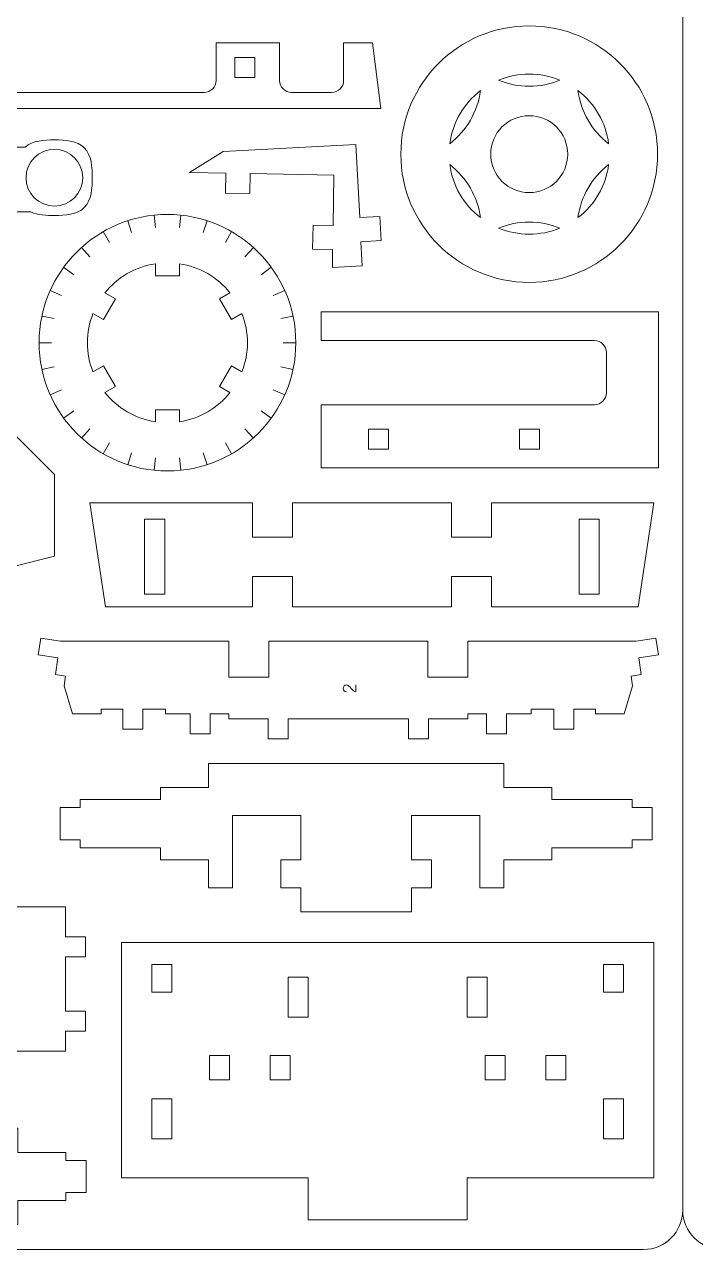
# Model space of a CAD drawing. Header units: centimetres. Extents: x -27.7 to 62.5, y 17.3 to 46.3.
# Drawn here: x 1.93 to 10.46, y 17.3 to 32.9 of the extents above; entities that cross this region are included whole.
import ezdxf

# ---------------------------------------------------------------- set-up
doc = ezdxf.new("R2010")
doc.units = ezdxf.units.CM
doc.header["$MEASUREMENT"] = 0
doc.layers.add('Camada 1', color=7, linetype='Continuous')

msp = doc.modelspace()

# ---------------------------------------------------------------- linework, layer by layer
at = {"layer": 'Camada 1', "color": 6, "lineweight": 20}
for points in [[(-8.20292, 46.30494), (-8.20292, 46.30494), (9.79708, 46.30494), (9.79708, 46.30494), (9.79708, 46.30494), (10.07208, 46.30494), (10.29708, 46.07994), (10.29708, 45.80494), (10.29708, 45.80494), (10.29708, 45.80494), (10.29708, 17.80494), (10.29708, 17.80494), (10.29708, 17.80494), (10.29708, 17.52994), (10.07208, 17.30494), (9.79708, 17.30494), (9.79708, 17.30494), (9.79708, 17.30494), (-8.20292, 17.30494), (-8.20292, 17.30494), (-8.20292, 17.30494), (-8.47792, 17.30494), (-8.70292, 17.52994), (-8.70292, 17.80494), (-8.70292, 17.80494), (-8.70292, 17.80494), (-8.70292, 45.80494), (-8.70292, 45.80494), (-8.70292, 45.80494), (-8.70292, 46.07994), (-8.47792, 46.30494), (-8.20292, 46.30494)], [(10.79708, 46.30494), (10.79708, 46.30494), (28.79708, 46.30494), (28.79708, 46.30494), (28.79708, 46.30494), (29.07208, 46.30494), (29.29708, 46.07994), (29.29708, 45.80494), (29.29708, 45.80494), (29.29708, 45.80494), (29.29708, 17.80494), (29.29708, 17.80494), (29.29708, 17.80494), (29.29708, 17.52994), (29.07208, 17.30494), (28.79708, 17.30494), (28.79708, 17.30494), (28.79708, 17.30494), (10.79708, 17.30494), (10.79708, 17.30494), (10.79708, 17.30494), (10.52208, 17.30494), (10.29708, 17.52994), (10.29708, 17.80494), (10.29708, 17.80494), (10.29708, 17.80494), (10.29708, 45.80494), (10.29708, 45.80494), (10.29708, 45.80494), (10.29708, 46.07994), (10.52208, 46.30494), (10.79708, 46.30494)]]:
    msp.add_open_spline(points, degree=3, knots=[0, 0, 0, 0, 0.11111111, 0.11111111, 0.11111111, 0.11111111, 0.22222222, 0.22222222, 0.22222222, 0.22222222, 0.33333333, 0.33333333, 0.33333333, 0.33333333, 0.44444444, 0.44444444, 0.44444444, 0.44444444, 0.55555556, 0.55555556, 0.55555556, 0.55555556, 0.66666667, 0.66666667, 0.66666667, 0.66666667, 0.77777778, 0.77777778, 0.77777778, 0.77777778, 1, 1, 1, 1], dxfattribs=at)
at = {"layer": 'Camada 1', "lineweight": 9}
for points, knots in [([(8.34476, 32.87844), (9.24623, 32.87844), (9.97699, 32.14766), (9.97699, 31.24619), (9.97699, 31.24619), (9.97699, 30.34474), (9.24623, 29.61397), (8.34476, 29.61397), (8.34476, 29.61397), (7.4433, 29.61397), (6.71254, 30.34474), (6.71254, 31.24619), (6.71254, 31.24619), (6.71254, 32.14766), (7.4433, 32.87844), (8.34476, 32.87844)], [0, 0, 0, 0, 0.2, 0.2, 0.2, 0.2, 0.4, 0.4, 0.4, 0.4, 0.6, 0.6, 0.6, 0.6, 1, 1, 1, 1]), ([(-0.66299, 32.66408), (-0.66299, 32.66408), (-0.76922, 31.82833), (-0.76922, 31.82833), (-0.76922, 31.82833), (-0.76922, 31.82833), (6.45874, 31.82833), (6.45874, 31.82833), (6.45874, 31.82833), (6.45874, 31.82833), (6.35251, 32.66408), (6.35251, 32.66408), (6.35251, 32.66408), (6.35251, 32.66408), (5.98523, 32.66408), (5.98523, 32.66408), (5.98523, 32.66408), (5.98523, 32.66408), (5.98523, 32.18535), (5.98523, 32.18535), (5.98523, 32.18535), (5.98523, 32.10119), (5.91638, 32.03234), (5.83223, 32.03234), (5.83223, 32.03234), (5.83223, 32.03234), (5.32256, 32.03234), (5.32256, 32.03234), (5.32256, 32.03234), (5.23841, 32.03234), (5.16956, 32.10119), (5.16956, 32.18535), (5.16956, 32.18535), (5.16956, 32.18535), (5.16956, 32.66408), (5.16956, 32.66408), (5.16956, 32.66408), (5.16956, 32.66408), (4.3652, 32.66408), (4.3652, 32.66408), (4.3652, 32.66408), (4.3652, 32.66408), (4.3652, 32.18534), (4.3652, 32.18534), (4.3652, 32.18534), (4.3652, 32.1012), (4.29634, 32.03234), (4.21219, 32.03234), (4.21219, 32.03234), (4.21219, 32.03234), (1.47735, 32.03234), (1.47735, 32.03234), (1.47735, 32.03234), (1.3932, 32.03234), (1.32434, 32.10121), (1.32434, 32.18534), (1.32434, 32.18534), (1.32434, 32.18534), (1.32434, 32.66408), (1.32434, 32.66408), (1.32434, 32.66408), (1.32434, 32.66408), (0.51959, 32.66408), (0.51959, 32.66408), (0.51959, 32.66408), (0.51959, 32.66408), (0.51959, 32.18535), (0.51959, 32.18535), (0.51959, 32.18535), (0.51959, 32.10119), (0.45074, 32.03234), (0.36659, 32.03234), (0.36659, 32.03234), (0.36659, 32.03234), (-0.14308, 32.03234), (-0.14308, 32.03234), (-0.14308, 32.03234), (-0.22723, 32.03234), (-0.29608, 32.10119), (-0.29608, 32.18535), (-0.29608, 32.18535), (-0.29608, 32.18535), (-0.29608, 32.66408), (-0.29608, 32.66408), (-0.29608, 32.66408), (-0.29608, 32.66408), (-0.66299, 32.66408), (-0.66299, 32.66408)], [0, 0, 0, 0, 0.04347826, 0.04347826, 0.04347826, 0.04347826, 0.08695652, 0.08695652, 0.08695652, 0.08695652, 0.13043478, 0.13043478, 0.13043478, 0.13043478, 0.17391304, 0.17391304, 0.17391304, 0.17391304, 0.2173913, 0.2173913, 0.2173913, 0.2173913, 0.26086957, 0.26086957, 0.26086957, 0.26086957, 0.30434783, 0.30434783, 0.30434783, 0.30434783, 0.34782609, 0.34782609, 0.34782609, 0.34782609, 0.39130435, 0.39130435, 0.39130435, 0.39130435, 0.43478261, 0.43478261, 0.43478261, 0.43478261, 0.47826087, 0.47826087, 0.47826087, 0.47826087, 0.52173913, 0.52173913, 0.52173913, 0.52173913, 0.56521739, 0.56521739, 0.56521739, 0.56521739, 0.60869565, 0.60869565, 0.60869565, 0.60869565, 0.65217391, 0.65217391, 0.65217391, 0.65217391, 0.69565217, 0.69565217, 0.69565217, 0.69565217, 0.73913043, 0.73913043, 0.73913043, 0.73913043, 0.7826087, 0.7826087, 0.7826087, 0.7826087, 0.82608696, 0.82608696, 0.82608696, 0.82608696, 0.86956522, 0.86956522, 0.86956522, 0.86956522, 0.91304348, 0.91304348, 0.91304348, 0.91304348, 1, 1, 1, 1]), ([(6.46037, 30.14524), (6.46037, 30.14524), (6.44418, 30.45417), (6.44418, 30.45417), (6.44418, 30.45417), (6.44418, 30.45417), (6.18951, 30.44082), (6.18951, 30.44082), (6.18951, 30.44082), (6.18951, 30.44082), (6.14094, 31.36762), (6.14094, 31.36762), (6.14094, 31.36762), (6.14094, 31.36762), (4.45124, 31.27906), (4.45124, 31.27906), (4.45124, 31.27906), (4.45124, 31.27906), (4.02576, 31.01171), (4.02576, 31.01171), (4.02576, 31.01171), (4.02576, 31.01171), (4.48866, 31.00363), (4.48866, 31.00363), (4.48866, 31.00363), (4.48866, 31.00363), (4.48421, 30.74865), (4.48421, 30.74865), (4.48421, 30.74865), (4.48421, 30.74865), (4.79019, 30.74331), (4.79019, 30.74331), (4.79019, 30.74331), (4.79019, 30.74331), (4.79464, 30.99829), (4.79464, 30.99829), (4.79464, 30.99829), (4.79464, 30.99829), (5.86196, 30.97965), (5.86196, 30.97965), (5.86196, 30.97965), (5.86196, 30.97965), (5.85077, 30.33836), (5.85077, 30.33836), (5.85077, 30.33836), (5.85077, 30.33836), (5.59579, 30.34281), (5.59579, 30.34281), (5.59579, 30.34281), (5.59579, 30.34281), (5.59044, 30.03684), (5.59044, 30.03684), (5.59044, 30.03684), (5.59044, 30.03684), (5.84542, 30.03239), (5.84542, 30.03239), (5.84542, 30.03239), (5.84542, 30.03239), (5.84142, 29.80302), (5.84142, 29.80302), (5.84142, 29.80302), (5.84142, 29.80302), (6.22189, 29.82296), (6.22189, 29.82296), (6.22189, 29.82296), (6.22189, 29.82296), (6.2057, 30.1319), (6.2057, 30.1319), (6.2057, 30.1319), (6.2057, 30.1319), (6.46037, 30.14524), (6.46037, 30.14524)], [0, 0, 0, 0, 0.05263158, 0.05263158, 0.05263158, 0.05263158, 0.10526316, 0.10526316, 0.10526316, 0.10526316, 0.15789474, 0.15789474, 0.15789474, 0.15789474, 0.21052632, 0.21052632, 0.21052632, 0.21052632, 0.26315789, 0.26315789, 0.26315789, 0.26315789, 0.31578947, 0.31578947, 0.31578947, 0.31578947, 0.36842105, 0.36842105, 0.36842105, 0.36842105, 0.42105263, 0.42105263, 0.42105263, 0.42105263, 0.47368421, 0.47368421, 0.47368421, 0.47368421, 0.52631579, 0.52631579, 0.52631579, 0.52631579, 0.57894737, 0.57894737, 0.57894737, 0.57894737, 0.63157895, 0.63157895, 0.63157895, 0.63157895, 0.68421053, 0.68421053, 0.68421053, 0.68421053, 0.73684211, 0.73684211, 0.73684211, 0.73684211, 0.78947368, 0.78947368, 0.78947368, 0.78947368, 0.84210526, 0.84210526, 0.84210526, 0.84210526, 0.89473684, 0.89473684, 0.89473684, 0.89473684, 1, 1, 1, 1]), ([(2.11253, 28.8462), (2.11253, 29.74766), (2.84331, 30.47844), (3.74477, 30.47844), (3.74477, 30.47844), (4.64623, 30.47844), (5.377, 29.74766), (5.377, 28.8462), (5.377, 28.8462), (5.377, 27.94474), (4.64623, 27.21397), (3.74477, 27.21397), (3.74477, 27.21397), (2.84331, 27.21397), (2.11253, 27.94474), (2.11253, 28.8462)], [0, 0, 0, 0, 0.2, 0.2, 0.2, 0.2, 0.4, 0.4, 0.4, 0.4, 0.6, 0.6, 0.6, 0.6, 1, 1, 1, 1]), ([(5.70068, 27.25254), (5.70068, 27.25254), (9.98885, 27.25254), (9.98885, 27.25254), (9.98885, 27.25254), (9.98885, 27.25254), (9.98885, 29.23986), (9.98885, 29.23986), (9.98885, 29.23986), (9.98885, 29.23986), (5.70068, 29.23986), (5.70068, 29.23986), (5.70068, 29.23986), (5.70068, 29.23986), (5.70068, 28.87295), (5.70068, 28.87295), (5.70068, 28.87295), (5.70068, 28.87295), (9.17278, 28.87295), (9.17278, 28.87295), (9.17278, 28.87295), (9.25695, 28.87295), (9.3258, 28.80409), (9.3258, 28.71994), (9.3258, 28.71994), (9.3258, 28.71994), (9.3258, 28.2099), (9.3258, 28.2099), (9.3258, 28.2099), (9.3258, 28.12575), (9.25694, 28.05689), (9.17278, 28.05689), (9.17278, 28.05689), (9.17278, 28.05689), (5.70068, 28.05689), (5.70068, 28.05689), (5.70068, 28.05689), (5.70068, 28.05689), (5.70068, 27.25254), (5.70068, 27.25254)], [0, 0, 0, 0, 0.09090909, 0.09090909, 0.09090909, 0.09090909, 0.18181818, 0.18181818, 0.18181818, 0.18181818, 0.27272727, 0.27272727, 0.27272727, 0.27272727, 0.36363636, 0.36363636, 0.36363636, 0.36363636, 0.45454545, 0.45454545, 0.45454545, 0.45454545, 0.54545455, 0.54545455, 0.54545455, 0.54545455, 0.63636364, 0.63636364, 0.63636364, 0.63636364, 0.72727273, 0.72727273, 0.72727273, 0.72727273, 0.81818182, 0.81818182, 0.81818182, 0.81818182, 1, 1, 1, 1]), ([(-4.22063, 26.13037), (-4.22063, 26.13037), (-2.18096, 25.61454), (-2.18096, 25.61454), (-2.18096, 25.61454), (-2.18096, 25.61454), (0.27049, 25.61455), (0.27049, 25.61455), (0.27049, 25.61455), (0.27049, 25.61455), (2.31017, 26.13037), (2.31017, 26.13037), (2.31017, 26.13037), (2.31017, 26.13037), (2.31017, 27.16795), (2.31017, 27.16795), (2.31017, 27.16795), (2.31017, 27.16795), (1.80025, 27.67787), (1.80025, 27.67787), (1.80025, 27.67787), (1.80025, 27.67787), (1.29033, 27.67787), (1.29033, 27.67787), (1.29033, 27.67787), (1.29033, 27.67787), (1.29033, 27.16795), (1.29033, 27.16795), (1.29033, 27.16795), (1.29033, 27.16795), (1.03536, 27.16795), (1.03536, 27.16795), (1.03536, 27.16795), (1.03536, 27.16795), (1.03536, 27.67787), (1.03536, 27.67787), (1.03536, 27.67787), (1.03536, 27.67787), (-2.94585, 27.67787), (-2.94585, 27.67787), (-2.94585, 27.67787), (-2.94585, 27.67787), (-2.94585, 27.16795), (-2.94585, 27.16795), (-2.94585, 27.16795), (-2.94585, 27.16795), (-3.20082, 27.16795), (-3.20082, 27.16795), (-3.20082, 27.16795), (-3.20082, 27.16795), (-3.2008, 27.67787), (-3.2008, 27.67787), (-3.2008, 27.67787), (-3.2008, 27.67787), (-3.71072, 27.67787), (-3.71072, 27.67787), (-3.71072, 27.67787), (-3.71072, 27.67787), (-4.22065, 27.16795), (-4.22065, 27.16795), (-4.22065, 27.16795), (-4.22065, 27.16795), (-4.22063, 26.13037), (-4.22063, 26.13037)], [0, 0, 0, 0, 0.05882353, 0.05882353, 0.05882353, 0.05882353, 0.11764706, 0.11764706, 0.11764706, 0.11764706, 0.17647059, 0.17647059, 0.17647059, 0.17647059, 0.23529412, 0.23529412, 0.23529412, 0.23529412, 0.29411765, 0.29411765, 0.29411765, 0.29411765, 0.35294118, 0.35294118, 0.35294118, 0.35294118, 0.41176471, 0.41176471, 0.41176471, 0.41176471, 0.47058824, 0.47058824, 0.47058824, 0.47058824, 0.52941176, 0.52941176, 0.52941176, 0.52941176, 0.58823529, 0.58823529, 0.58823529, 0.58823529, 0.64705882, 0.64705882, 0.64705882, 0.64705882, 0.70588235, 0.70588235, 0.70588235, 0.70588235, 0.76470588, 0.76470588, 0.76470588, 0.76470588, 0.82352941, 0.82352941, 0.82352941, 0.82352941, 0.88235294, 0.88235294, 0.88235294, 0.88235294, 1, 1, 1, 1]), ([(7.8652, 26.37259), (7.8652, 26.37259), (7.35516, 26.37259), (7.35516, 26.37259), (7.35516, 26.37259), (7.35516, 26.37259), (7.35516, 26.80671), (7.35516, 26.80671), (7.35516, 26.80671), (7.35516, 26.80671), (5.33437, 26.80671), (5.33437, 26.80671), (5.33437, 26.80671), (5.33437, 26.80671), (5.33437, 26.37259), (5.33437, 26.37259), (5.33437, 26.37259), (5.33437, 26.37259), (4.82433, 26.37259), (4.82433, 26.37259), (4.82433, 26.37259), (4.82433, 26.37259), (4.82433, 26.80671), (4.82433, 26.80671), (4.82433, 26.80671), (4.82433, 26.80671), (2.75911, 26.80671), (2.75911, 26.80671), (2.75911, 26.80671), (2.75911, 26.80671), (2.95818, 25.4857), (2.95818, 25.4857), (2.95818, 25.4857), (2.95818, 25.4857), (4.82433, 25.4857), (4.82433, 25.4857), (4.82433, 25.4857), (4.82433, 25.4857), (4.82433, 25.86891), (4.82433, 25.86891), (4.82433, 25.86891), (4.82433, 25.86891), (5.33437, 25.86891), (5.33437, 25.86891), (5.33437, 25.86891), (5.33437, 25.86891), (5.33437, 25.4857), (5.33437, 25.4857), (5.33437, 25.4857), (5.33437, 25.4857), (7.35516, 25.4857), (7.35516, 25.4857), (7.35516, 25.4857), (7.35516, 25.4857), (7.35516, 25.86891), (7.35516, 25.86891), (7.35516, 25.86891), (7.35516, 25.86891), (7.8652, 25.86891), (7.8652, 25.86891), (7.8652, 25.86891), (7.8652, 25.86891), (7.8652, 25.4857), (7.8652, 25.4857), (7.8652, 25.4857), (7.8652, 25.4857), (9.73134, 25.4857), (9.73134, 25.4857), (9.73134, 25.4857), (9.73134, 25.4857), (9.93041, 26.80671), (9.93041, 26.80671), (9.93041, 26.80671), (9.93041, 26.80671), (7.8652, 26.80671), (7.8652, 26.80671), (7.8652, 26.80671), (7.8652, 26.80671), (7.8652, 26.37259), (7.8652, 26.37259)], [0, 0, 0, 0, 0.04761905, 0.04761905, 0.04761905, 0.04761905, 0.0952381, 0.0952381, 0.0952381, 0.0952381, 0.14285714, 0.14285714, 0.14285714, 0.14285714, 0.19047619, 0.19047619, 0.19047619, 0.19047619, 0.23809524, 0.23809524, 0.23809524, 0.23809524, 0.28571429, 0.28571429, 0.28571429, 0.28571429, 0.33333333, 0.33333333, 0.33333333, 0.33333333, 0.38095238, 0.38095238, 0.38095238, 0.38095238, 0.42857143, 0.42857143, 0.42857143, 0.42857143, 0.47619048, 0.47619048, 0.47619048, 0.47619048, 0.52380952, 0.52380952, 0.52380952, 0.52380952, 0.57142857, 0.57142857, 0.57142857, 0.57142857, 0.61904762, 0.61904762, 0.61904762, 0.61904762, 0.66666667, 0.66666667, 0.66666667, 0.66666667, 0.71428571, 0.71428571, 0.71428571, 0.71428571, 0.76190476, 0.76190476, 0.76190476, 0.76190476, 0.80952381, 0.80952381, 0.80952381, 0.80952381, 0.85714286, 0.85714286, 0.85714286, 0.85714286, 0.9047619, 0.9047619, 0.9047619, 0.9047619, 1, 1, 1, 1]), ([(5.0256, 23.80485), (5.0256, 23.80485), (5.28062, 23.80485), (5.28062, 23.80485), (5.28062, 23.80485), (5.28062, 23.80485), (5.28062, 24.05987), (5.28062, 24.05987), (5.28062, 24.05987), (5.28062, 24.05987), (6.8089, 24.05987), (6.8089, 24.05987), (6.8089, 24.05987), (6.8089, 24.05987), (6.8089, 23.80485), (6.8089, 23.80485), (6.8089, 23.80485), (6.8089, 23.80485), (7.06392, 23.80485), (7.06392, 23.80485), (7.06392, 23.80485), (7.06392, 23.80485), (7.06392, 24.05987), (7.06392, 24.05987), (7.06392, 24.05987), (7.06392, 24.05987), (7.5652, 24.05987), (7.5652, 24.05987), (7.5652, 24.05987), (7.5652, 24.05987), (7.5652, 24.12107), (7.5652, 24.12107), (7.5652, 24.12107), (7.5652, 24.12107), (7.80195, 24.12107), (7.80195, 24.12107), (7.80195, 24.12107), (7.80195, 24.12107), (7.80195, 23.86606), (7.80195, 23.86606), (7.80195, 23.86606), (7.80195, 23.86606), (8.05697, 23.86606), (8.05697, 23.86606), (8.05697, 23.86606), (8.05697, 23.86606), (8.05697, 24.12107), (8.05697, 24.12107), (8.05697, 24.12107), (8.05697, 24.12107), (8.36955, 24.12107), (8.36955, 24.12107), (8.36955, 24.12107), (8.36955, 24.12107), (8.36955, 24.18227), (8.36955, 24.18227), (8.36955, 24.18227), (8.36955, 24.18227), (8.65857, 24.18227), (8.65857, 24.18227), (8.65857, 24.18227), (8.65857, 24.18227), (8.65857, 23.92726), (8.65857, 23.92726), (8.65857, 23.92726), (8.65857, 23.92726), (8.91359, 23.92726), (8.91359, 23.92726), (8.91359, 23.92726), (8.91359, 23.92726), (8.91359, 24.18227), (8.91359, 24.18227), (8.91359, 24.18227), (8.91359, 24.18227), (9.18561, 24.18227), (9.18561, 24.18227), (9.18561, 24.18227), (9.18561, 24.18227), (9.18561, 24.12107), (9.18561, 24.12107), (9.18561, 24.12107), (9.18561, 24.12107), (9.55251, 24.12107), (9.55251, 24.12107), (9.55251, 24.12107), (9.55251, 24.12107), (9.65874, 24.48085), (9.65874, 24.48085), (9.65874, 24.48085), (9.65874, 24.48085), (9.64031, 24.6027), (9.64031, 24.6027), (9.64031, 24.6027), (9.64031, 24.6027), (9.76922, 24.6222), (9.76922, 24.6222), (9.76922, 24.6222), (9.76922, 24.6222), (9.73692, 24.83581), (9.73692, 24.83581), (9.73692, 24.83581), (9.73692, 24.83581), (9.98906, 24.87394), (9.98906, 24.87394), (9.98906, 24.87394), (9.98906, 24.87394), (9.95676, 25.08756), (9.95676, 25.08756), (9.95676, 25.08756), (9.95676, 25.08756), (9.70461, 25.04943), (9.70461, 25.04943), (9.70461, 25.04943), (9.70461, 25.04943), (7.5652, 25.04943), (7.5652, 25.04943), (7.5652, 25.04943), (7.5652, 25.04943), (7.5652, 24.59039), (7.5652, 24.59039), (7.5652, 24.59039), (7.5652, 24.59039), (7.05516, 24.59039), (7.05516, 24.59039), (7.05516, 24.59039), (7.05516, 24.59039), (7.05516, 25.04943), (7.05516, 25.04943), (7.05516, 25.04943), (7.05516, 25.04943), (5.03437, 25.04943), (5.03437, 25.04943), (5.03437, 25.04943), (5.03437, 25.04943), (5.03437, 24.59039), (5.03437, 24.59039), (5.03437, 24.59039), (5.03437, 24.59039), (4.52433, 24.59039), (4.52433, 24.59039), (4.52433, 24.59039), (4.52433, 24.59039), (4.52433, 25.04943), (4.52433, 25.04943), (4.52433, 25.04943), (4.52433, 25.04943), (2.38491, 25.04943), (2.38491, 25.04943), (2.38491, 25.04943), (2.38491, 25.04943), (2.13276, 25.08756), (2.13276, 25.08756), (2.13276, 25.08756), (2.13276, 25.08756), (2.10046, 24.87394), (2.10046, 24.87394), (2.10046, 24.87394), (2.10046, 24.87394), (2.3526, 24.83581), (2.3526, 24.83581), (2.3526, 24.83581), (2.3526, 24.83581), (2.3203, 24.6222), (2.3203, 24.6222), (2.3203, 24.6222), (2.3203, 24.6222), (2.44921, 24.6027), (2.44921, 24.6027), (2.44921, 24.6027), (2.44921, 24.6027), (2.43078, 24.48085), (2.43078, 24.48085), (2.43078, 24.48085), (2.43078, 24.48085), (2.53701, 24.12107), (2.53701, 24.12107), (2.53701, 24.12107), (2.53701, 24.12107), (2.90391, 24.12107), (2.90391, 24.12107), (2.90391, 24.12107), (2.90391, 24.12107), (2.90391, 24.18227), (2.90391, 24.18227), (2.90391, 24.18227), (2.90391, 24.18227), (3.17593, 24.18227), (3.17593, 24.18227), (3.17593, 24.18227), (3.17593, 24.18227), (3.17593, 23.92726), (3.17593, 23.92726), (3.17593, 23.92726), (3.17593, 23.92726), (3.43095, 23.92726), (3.43095, 23.92726), (3.43095, 23.92726), (3.43095, 23.92726), (3.43095, 24.18227), (3.43095, 24.18227), (3.43095, 24.18227), (3.43095, 24.18227), (3.71997, 24.18227), (3.71997, 24.18227), (3.71997, 24.18227), (3.71997, 24.18227), (3.71997, 24.12107), (3.71997, 24.12107), (3.71997, 24.12107), (3.71997, 24.12107), (4.03255, 24.12107), (4.03255, 24.12107), (4.03255, 24.12107), (4.03255, 24.12107), (4.03255, 23.86606), (4.03255, 23.86606), (4.03255, 23.86606), (4.03255, 23.86606), (4.28757, 23.86606), (4.28757, 23.86606), (4.28757, 23.86606), (4.28757, 23.86606), (4.28757, 24.12107), (4.28757, 24.12107), (4.28757, 24.12107), (4.28757, 24.12107), (4.52433, 24.12107), (4.52433, 24.12107), (4.52433, 24.12107), (4.52433, 24.12107), (4.52433, 24.05987), (4.52433, 24.05987), (4.52433, 24.05987), (4.52433, 24.05987), (5.0256, 24.05987), (5.0256, 24.05987), (5.0256, 24.05987), (5.0256, 24.05987), (5.0256, 23.80485), (5.0256, 23.80485)], [0, 0, 0, 0, 0.01639344, 0.01639344, 0.01639344, 0.01639344, 0.03278689, 0.03278689, 0.03278689, 0.03278689, 0.04918033, 0.04918033, 0.04918033, 0.04918033, 0.06557377, 0.06557377, 0.06557377, 0.06557377, 0.08196721, 0.08196721, 0.08196721, 0.08196721, 0.09836066, 0.09836066, 0.09836066, 0.09836066, 0.1147541, 0.1147541, 0.1147541, 0.1147541, 0.13114754, 0.13114754, 0.13114754, 0.13114754, 0.14754098, 0.14754098, 0.14754098, 0.14754098, 0.16393443, 0.16393443, 0.16393443, 0.16393443, 0.18032787, 0.18032787, 0.18032787, 0.18032787, 0.19672131, 0.19672131, 0.19672131, 0.19672131, 0.21311475, 0.21311475, 0.21311475, 0.21311475, 0.2295082, 0.2295082, 0.2295082, 0.2295082, 0.24590164, 0.24590164, 0.24590164, 0.24590164, 0.26229508, 0.26229508, 0.26229508, 0.26229508, 0.27868852, 0.27868852, 0.27868852, 0.27868852, 0.29508197, 0.29508197, 0.29508197, 0.29508197, 0.31147541, 0.31147541, 0.31147541, 0.31147541, 0.32786885, 0.32786885, 0.32786885, 0.32786885, 0.3442623, 0.3442623, 0.3442623, 0.3442623, 0.36065574, 0.36065574, 0.36065574, 0.36065574, 0.37704918, 0.37704918, 0.37704918, 0.37704918, 0.39344262, 0.39344262, 0.39344262, 0.39344262, 0.40983607, 0.40983607, 0.40983607, 0.40983607, 0.42622951, 0.42622951, 0.42622951, 0.42622951, 0.44262295, 0.44262295, 0.44262295, 0.44262295, 0.45901639, 0.45901639, 0.45901639, 0.45901639, 0.47540984, 0.47540984, 0.47540984, 0.47540984, 0.49180328, 0.49180328, 0.49180328, 0.49180328, 0.50819672, 0.50819672, 0.50819672, 0.50819672, 0.52459016, 0.52459016, 0.52459016, 0.52459016, 0.54098361, 0.54098361, 0.54098361, 0.54098361, 0.55737705, 0.55737705, 0.55737705, 0.55737705, 0.57377049, 0.57377049, 0.57377049, 0.57377049, 0.59016393, 0.59016393, 0.59016393, 0.59016393, 0.60655738, 0.60655738, 0.60655738, 0.60655738, 0.62295082, 0.62295082, 0.62295082, 0.62295082, 0.63934426, 0.63934426, 0.63934426, 0.63934426, 0.6557377, 0.6557377, 0.6557377, 0.6557377, 0.67213115, 0.67213115, 0.67213115, 0.67213115, 0.68852459, 0.68852459, 0.68852459, 0.68852459, 0.70491803, 0.70491803, 0.70491803, 0.70491803, 0.72131148, 0.72131148, 0.72131148, 0.72131148, 0.73770492, 0.73770492, 0.73770492, 0.73770492, 0.75409836, 0.75409836, 0.75409836, 0.75409836, 0.7704918, 0.7704918, 0.7704918, 0.7704918, 0.78688525, 0.78688525, 0.78688525, 0.78688525, 0.80327869, 0.80327869, 0.80327869, 0.80327869, 0.81967213, 0.81967213, 0.81967213, 0.81967213, 0.83606557, 0.83606557, 0.83606557, 0.83606557, 0.85245902, 0.85245902, 0.85245902, 0.85245902, 0.86885246, 0.86885246, 0.86885246, 0.86885246, 0.8852459, 0.8852459, 0.8852459, 0.8852459, 0.90163934, 0.90163934, 0.90163934, 0.90163934, 0.91803279, 0.91803279, 0.91803279, 0.91803279, 0.93442623, 0.93442623, 0.93442623, 0.93442623, 0.95081967, 0.95081967, 0.95081967, 0.95081967, 0.96721311, 0.96721311, 0.96721311, 0.96721311, 1, 1, 1, 1]), ([(2.63606, 22.52071), (2.63606, 22.52071), (2.63606, 22.41873), (2.63606, 22.41873), (2.63606, 22.41873), (2.63606, 22.41873), (3.65588, 22.41873), (3.65588, 22.41873), (3.65588, 22.41873), (3.65588, 22.41873), (3.65588, 22.26575), (3.65588, 22.26575), (3.65588, 22.26575), (3.65588, 22.26575), (4.26777, 22.26575), (4.26777, 22.26575), (4.26777, 22.26575), (4.26777, 22.26575), (4.26777, 21.90881), (4.26777, 21.90881), (4.26777, 21.90881), (4.26777, 21.90881), (4.57372, 21.90881), (4.57372, 21.90881), (4.57372, 21.90881), (4.57372, 21.90881), (4.57372, 22.82665), (4.57372, 22.82665), (4.57372, 22.82665), (4.57372, 22.82665), (5.44056, 22.82665), (5.44056, 22.82665), (5.44056, 22.82665), (5.44056, 22.82665), (5.44056, 22.26575), (5.44056, 22.26575), (5.44056, 22.26575), (5.44056, 22.26575), (5.18561, 22.26575), (5.18561, 22.26575), (5.18561, 22.26575), (5.18561, 22.26575), (5.18561, 21.90881), (5.18561, 21.90881), (5.18561, 21.90881), (5.18561, 21.90881), (5.44056, 21.90881), (5.44056, 21.90881), (5.44056, 21.90881), (5.44056, 21.90881), (5.44056, 21.60287), (5.44056, 21.60287), (5.44056, 21.60287), (5.44056, 21.60287), (6.84896, 21.60287), (6.84896, 21.60287), (6.84896, 21.60287), (6.84896, 21.60287), (6.84896, 21.90881), (6.84896, 21.90881), (6.84896, 21.90881), (6.84896, 21.90881), (7.10391, 21.90881), (7.10391, 21.90881), (7.10391, 21.90881), (7.10391, 21.90881), (7.10391, 22.26575), (7.10391, 22.26575), (7.10391, 22.26575), (7.10391, 22.26575), (6.84896, 22.26575), (6.84896, 22.26575), (6.84896, 22.26575), (6.84896, 22.26575), (6.84896, 22.82665), (6.84896, 22.82665), (6.84896, 22.82665), (6.84896, 22.82665), (7.7158, 22.82665), (7.7158, 22.82665), (7.7158, 22.82665), (7.7158, 22.82665), (7.7158, 21.90881), (7.7158, 21.90881), (7.7158, 21.90881), (7.7158, 21.90881), (8.02175, 21.90881), (8.02175, 21.90881), (8.02175, 21.90881), (8.02175, 21.90881), (8.02175, 22.26575), (8.02175, 22.26575), (8.02175, 22.26575), (8.02175, 22.26575), (8.63364, 22.26575), (8.63364, 22.26575), (8.63364, 22.26575), (8.63364, 22.26575), (8.63364, 22.41873), (8.63364, 22.41873), (8.63364, 22.41873), (8.63364, 22.41873), (9.65346, 22.41873), (9.65346, 22.41873), (9.65346, 22.41873), (9.65346, 22.41873), (9.65346, 22.52071), (9.65346, 22.52071), (9.65346, 22.52071), (9.65346, 22.52071), (9.90841, 22.52071), (9.90841, 22.52071), (9.90841, 22.52071), (9.90841, 22.52071), (9.90841, 22.92863), (9.90841, 22.92863), (9.90841, 22.92863), (9.90841, 22.92863), (9.65346, 22.92863), (9.65346, 22.92863), (9.65346, 22.92863), (9.65346, 22.92863), (9.65346, 23.03061), (9.65346, 23.03061), (9.65346, 23.03061), (9.65346, 23.03061), (8.63364, 23.03061), (8.63364, 23.03061), (8.63364, 23.03061), (8.63364, 23.03061), (8.63364, 23.18359), (8.63364, 23.18359), (8.63364, 23.18359), (8.63364, 23.18359), (8.02175, 23.18359), (8.02175, 23.18359), (8.02175, 23.18359), (8.02175, 23.18359), (8.02175, 23.48953), (8.02175, 23.48953), (8.02175, 23.48953), (8.02175, 23.48953), (4.26777, 23.48953), (4.26777, 23.48953), (4.26777, 23.48953), (4.26777, 23.48953), (4.26777, 23.18359), (4.26777, 23.18359), (4.26777, 23.18359), (4.26777, 23.18359), (3.65588, 23.18359), (3.65588, 23.18359), (3.65588, 23.18359), (3.65588, 23.18359), (3.65588, 23.03061), (3.65588, 23.03061), (3.65588, 23.03061), (3.65588, 23.03061), (2.63606, 23.03061), (2.63606, 23.03061), (2.63606, 23.03061), (2.63606, 23.03061), (2.63606, 22.92863), (2.63606, 22.92863), (2.63606, 22.92863), (2.63606, 22.92863), (2.38111, 22.92863), (2.38111, 22.92863), (2.38111, 22.92863), (2.38111, 22.92863), (2.38111, 22.52071), (2.38111, 22.52071), (2.38111, 22.52071), (2.38111, 22.52071), (2.63606, 22.52071), (2.63606, 22.52071)], [0, 0, 0, 0, 0.02222222, 0.02222222, 0.02222222, 0.02222222, 0.04444444, 0.04444444, 0.04444444, 0.04444444, 0.06666667, 0.06666667, 0.06666667, 0.06666667, 0.08888889, 0.08888889, 0.08888889, 0.08888889, 0.11111111, 0.11111111, 0.11111111, 0.11111111, 0.13333333, 0.13333333, 0.13333333, 0.13333333, 0.15555556, 0.15555556, 0.15555556, 0.15555556, 0.17777778, 0.17777778, 0.17777778, 0.17777778, 0.2, 0.2, 0.2, 0.2, 0.22222222, 0.22222222, 0.22222222, 0.22222222, 0.24444444, 0.24444444, 0.24444444, 0.24444444, 0.26666667, 0.26666667, 0.26666667, 0.26666667, 0.28888889, 0.28888889, 0.28888889, 0.28888889, 0.31111111, 0.31111111, 0.31111111, 0.31111111, 0.33333333, 0.33333333, 0.33333333, 0.33333333, 0.35555556, 0.35555556, 0.35555556, 0.35555556, 0.37777778, 0.37777778, 0.37777778, 0.37777778, 0.4, 0.4, 0.4, 0.4, 0.42222222, 0.42222222, 0.42222222, 0.42222222, 0.44444444, 0.44444444, 0.44444444, 0.44444444, 0.46666667, 0.46666667, 0.46666667, 0.46666667, 0.48888889, 0.48888889, 0.48888889, 0.48888889, 0.51111111, 0.51111111, 0.51111111, 0.51111111, 0.53333333, 0.53333333, 0.53333333, 0.53333333, 0.55555556, 0.55555556, 0.55555556, 0.55555556, 0.57777778, 0.57777778, 0.57777778, 0.57777778, 0.6, 0.6, 0.6, 0.6, 0.62222222, 0.62222222, 0.62222222, 0.62222222, 0.64444444, 0.64444444, 0.64444444, 0.64444444, 0.66666667, 0.66666667, 0.66666667, 0.66666667, 0.68888889, 0.68888889, 0.68888889, 0.68888889, 0.71111111, 0.71111111, 0.71111111, 0.71111111, 0.73333333, 0.73333333, 0.73333333, 0.73333333, 0.75555556, 0.75555556, 0.75555556, 0.75555556, 0.77777778, 0.77777778, 0.77777778, 0.77777778, 0.8, 0.8, 0.8, 0.8, 0.82222222, 0.82222222, 0.82222222, 0.82222222, 0.84444444, 0.84444444, 0.84444444, 0.84444444, 0.86666667, 0.86666667, 0.86666667, 0.86666667, 0.88888889, 0.88888889, 0.88888889, 0.88888889, 0.91111111, 0.91111111, 0.91111111, 0.91111111, 0.93333333, 0.93333333, 0.93333333, 0.93333333, 0.95555556, 0.95555556, 0.95555556, 0.95555556, 1, 1, 1, 1]), ([(2.44878, 21.66521), (2.44878, 21.66521), (-4.55926, 21.66521), (-4.55926, 21.66521), (-4.55926, 21.66521), (-4.55926, 21.66521), (-4.55926, 21.28589), (-4.55926, 21.28589), (-4.55926, 21.28589), (-4.55926, 21.28589), (-4.81428, 21.28589), (-4.81428, 21.28589), (-4.81428, 21.28589), (-4.81428, 21.28589), (-4.81428, 21.03087), (-4.81428, 21.03087), (-4.81428, 21.03087), (-4.81428, 21.03087), (-4.55926, 21.03087), (-4.55926, 21.03087), (-4.55926, 21.03087), (-4.55926, 21.03087), (-4.55926, 20.33722), (-4.55926, 20.33722), (-4.55926, 20.33722), (-4.55926, 20.33722), (-4.81428, 20.33722), (-4.81428, 20.33722), (-4.81428, 20.33722), (-4.81428, 20.33722), (-4.81428, 20.08221), (-4.81428, 20.08221), (-4.81428, 20.08221), (-4.81428, 20.08221), (-4.55926, 20.08221), (-4.55926, 20.08221), (-4.55926, 20.08221), (-4.55926, 20.08221), (-4.55926, 19.82719), (-4.55926, 19.82719), (-4.55926, 19.82719), (-4.55926, 19.82719), (2.44878, 19.82719), (2.44878, 19.82719), (2.44878, 19.82719), (2.44878, 19.82719), (2.44878, 20.08221), (2.44878, 20.08221), (2.44878, 20.08221), (2.44878, 20.08221), (2.7038, 20.08221), (2.7038, 20.08221), (2.7038, 20.08221), (2.7038, 20.08221), (2.7038, 20.33722), (2.7038, 20.33722), (2.7038, 20.33722), (2.7038, 20.33722), (2.44878, 20.33722), (2.44878, 20.33722), (2.44878, 20.33722), (2.44878, 20.33722), (2.44878, 21.03087), (2.44878, 21.03087), (2.44878, 21.03087), (2.44878, 21.03087), (2.7038, 21.03087), (2.7038, 21.03087), (2.7038, 21.03087), (2.7038, 21.03087), (2.7038, 21.28589), (2.7038, 21.28589), (2.7038, 21.28589), (2.7038, 21.28589), (2.44878, 21.28589), (2.44878, 21.28589), (2.44878, 21.28589), (2.44878, 21.28589), (2.44878, 21.66521), (2.44878, 21.66521)], [0, 0, 0, 0, 0.04761905, 0.04761905, 0.04761905, 0.04761905, 0.0952381, 0.0952381, 0.0952381, 0.0952381, 0.14285714, 0.14285714, 0.14285714, 0.14285714, 0.19047619, 0.19047619, 0.19047619, 0.19047619, 0.23809524, 0.23809524, 0.23809524, 0.23809524, 0.28571429, 0.28571429, 0.28571429, 0.28571429, 0.33333333, 0.33333333, 0.33333333, 0.33333333, 0.38095238, 0.38095238, 0.38095238, 0.38095238, 0.42857143, 0.42857143, 0.42857143, 0.42857143, 0.47619048, 0.47619048, 0.47619048, 0.47619048, 0.52380952, 0.52380952, 0.52380952, 0.52380952, 0.57142857, 0.57142857, 0.57142857, 0.57142857, 0.61904762, 0.61904762, 0.61904762, 0.61904762, 0.66666667, 0.66666667, 0.66666667, 0.66666667, 0.71428571, 0.71428571, 0.71428571, 0.71428571, 0.76190476, 0.76190476, 0.76190476, 0.76190476, 0.80952381, 0.80952381, 0.80952381, 0.80952381, 0.85714286, 0.85714286, 0.85714286, 0.85714286, 0.9047619, 0.9047619, 0.9047619, 0.9047619, 1, 1, 1, 1]), ([(9.92793, 21.21155), (9.92793, 21.21155), (3.16158, 21.21155), (3.16158, 21.21155), (3.16158, 21.21155), (3.16158, 21.21155), (3.16149, 18.2179), (3.16149, 18.2179), (3.16149, 18.2179), (3.16149, 18.2179), (5.53402, 18.2179), (5.53402, 18.2179), (5.53402, 18.2179), (5.53402, 18.2179), (5.53402, 17.68085), (5.53402, 17.68085), (5.53402, 17.68085), (5.53402, 17.68085), (7.55548, 17.68085), (7.55548, 17.68085), (7.55548, 17.68085), (7.55548, 17.68085), (7.55548, 18.2179), (7.55548, 18.2179), (7.55548, 18.2179), (7.55548, 18.2179), (9.92802, 18.2179), (9.92802, 18.2179), (9.92802, 18.2179), (9.92802, 18.2179), (9.92793, 21.21155), (9.92793, 21.21155)], [0, 0, 0, 0, 0.11111111, 0.11111111, 0.11111111, 0.11111111, 0.22222222, 0.22222222, 0.22222222, 0.22222222, 0.33333333, 0.33333333, 0.33333333, 0.33333333, 0.44444444, 0.44444444, 0.44444444, 0.44444444, 0.55555556, 0.55555556, 0.55555556, 0.55555556, 0.66666667, 0.66666667, 0.66666667, 0.66666667, 0.77777778, 0.77777778, 0.77777778, 0.77777778, 1, 1, 1, 1]), ([(-4.56483, 17.92906), (-4.56483, 17.92906), (-3.95278, 17.92906), (-3.95278, 17.92906), (-3.95278, 17.92906), (-3.95278, 17.92906), (-3.95278, 17.62304), (-3.95278, 17.62304), (-3.95278, 17.62304), (-3.95278, 17.62304), (1.84228, 17.62304), (1.84228, 17.62304), (1.84228, 17.62304), (1.84228, 17.62304), (1.84228, 17.92906), (1.84228, 17.92906), (1.84228, 17.92906), (1.84228, 17.92906), (2.45433, 17.92906), (2.45433, 17.92906), (2.45433, 17.92906), (2.45433, 17.92906), (2.45433, 18.03107), (2.45433, 18.03107), (2.45433, 18.03107), (2.45433, 18.03107), (2.70935, 18.03107), (2.70935, 18.03107), (2.70935, 18.03107), (2.70935, 18.03107), (2.70935, 18.43909), (2.70935, 18.43909), (2.70935, 18.43909), (2.70935, 18.43909), (2.45433, 18.43909), (2.45433, 18.43909), (2.45433, 18.43909), (2.45433, 18.43909), (2.45433, 18.5411), (2.45433, 18.5411), (2.45433, 18.5411), (2.45433, 18.5411), (1.84228, 18.5411), (1.84228, 18.5411), (1.84228, 18.5411), (1.84228, 18.5411), (1.84228, 18.84712), (1.84228, 18.84712), (1.84228, 18.84712), (1.84228, 18.84712), (1.66886, 18.84712), (1.66886, 18.84712), (1.66886, 18.84712), (1.66886, 18.84712), (0.46518, 19.46937), (0.46518, 19.46937), (0.46518, 19.46937), (0.46518, 19.46937), (0.46518, 18.84712), (0.46518, 18.84712), (0.46518, 18.84712), (0.46518, 18.84712), (-0.04485, 18.84712), (-0.04485, 18.84712), (-0.04485, 18.84712), (-0.04485, 18.84712), (-0.04485, 19.46937), (-0.04485, 19.46937), (-0.04485, 19.46937), (-0.04485, 19.46937), (-2.06565, 19.46937), (-2.06565, 19.46937), (-2.06565, 19.46937), (-2.06565, 19.46937), (-2.06565, 18.84712), (-2.06565, 18.84712), (-2.06565, 18.84712), (-2.06565, 18.84712), (-2.57568, 18.84712), (-2.57568, 18.84712), (-2.57568, 18.84712), (-2.57568, 18.84712), (-2.57568, 19.46937), (-2.57568, 19.46937), (-2.57568, 19.46937), (-2.57568, 19.46937), (-3.77936, 18.84712), (-3.77936, 18.84712), (-3.77936, 18.84712), (-3.77936, 18.84712), (-3.95278, 18.84712), (-3.95278, 18.84712), (-3.95278, 18.84712), (-3.95278, 18.84712), (-3.95278, 18.5411), (-3.95278, 18.5411), (-3.95278, 18.5411), (-3.95278, 18.5411), (-4.56483, 18.5411), (-4.56483, 18.5411), (-4.56483, 18.5411), (-4.56483, 18.5411), (-4.56483, 18.43909), (-4.56483, 18.43909), (-4.56483, 18.43909), (-4.56483, 18.43909), (-4.81984, 18.43909), (-4.81984, 18.43909), (-4.81984, 18.43909), (-4.81984, 18.43909), (-4.81984, 18.03107), (-4.81984, 18.03107), (-4.81984, 18.03107), (-4.81984, 18.03107), (-4.56483, 18.03107), (-4.56483, 18.03107), (-4.56483, 18.03107), (-4.56483, 18.03107), (-4.56483, 17.92906), (-4.56483, 17.92906)], [0, 0, 0, 0, 0.03225806, 0.03225806, 0.03225806, 0.03225806, 0.06451613, 0.06451613, 0.06451613, 0.06451613, 0.09677419, 0.09677419, 0.09677419, 0.09677419, 0.12903226, 0.12903226, 0.12903226, 0.12903226, 0.16129032, 0.16129032, 0.16129032, 0.16129032, 0.19354839, 0.19354839, 0.19354839, 0.19354839, 0.22580645, 0.22580645, 0.22580645, 0.22580645, 0.25806452, 0.25806452, 0.25806452, 0.25806452, 0.29032258, 0.29032258, 0.29032258, 0.29032258, 0.32258065, 0.32258065, 0.32258065, 0.32258065, 0.35483871, 0.35483871, 0.35483871, 0.35483871, 0.38709677, 0.38709677, 0.38709677, 0.38709677, 0.41935484, 0.41935484, 0.41935484, 0.41935484, 0.4516129, 0.4516129, 0.4516129, 0.4516129, 0.48387097, 0.48387097, 0.48387097, 0.48387097, 0.51612903, 0.51612903, 0.51612903, 0.51612903, 0.5483871, 0.5483871, 0.5483871, 0.5483871, 0.58064516, 0.58064516, 0.58064516, 0.58064516, 0.61290323, 0.61290323, 0.61290323, 0.61290323, 0.64516129, 0.64516129, 0.64516129, 0.64516129, 0.67741935, 0.67741935, 0.67741935, 0.67741935, 0.70967742, 0.70967742, 0.70967742, 0.70967742, 0.74193548, 0.74193548, 0.74193548, 0.74193548, 0.77419355, 0.77419355, 0.77419355, 0.77419355, 0.80645161, 0.80645161, 0.80645161, 0.80645161, 0.83870968, 0.83870968, 0.83870968, 0.83870968, 0.87096774, 0.87096774, 0.87096774, 0.87096774, 0.90322581, 0.90322581, 0.90322581, 0.90322581, 0.93548387, 0.93548387, 0.93548387, 0.93548387, 1, 1, 1, 1])]:
    msp.add_open_spline(points, degree=3, knots=knots, dxfattribs=at)
at = {"layer": 'Camada 1', "color": 104, "lineweight": 9}
for points in [[(4.60196, 32.47572), (4.60196, 32.47572), (4.85697, 32.47572), (4.85697, 32.47572), (4.85697, 32.47572), (4.85697, 32.47572), (4.85697, 32.2207), (4.85697, 32.2207), (4.85697, 32.2207), (4.85697, 32.2207), (4.60196, 32.2207), (4.60196, 32.2207), (4.60196, 32.2207), (4.60196, 32.2207), (4.60196, 32.47572), (4.60196, 32.47572)], [(2.66783, 30.9462), (2.66783, 31.14543), (2.50633, 31.30693), (2.3071, 31.30693), (2.3071, 31.30693), (2.10787, 31.30693), (1.94637, 31.14543), (1.94637, 30.9462), (1.94637, 30.9462), (1.94637, 30.74697), (2.10787, 30.58547), (2.3071, 30.58547), (2.3071, 30.58547), (2.50633, 30.58547), (2.66783, 30.74697), (2.66783, 30.9462)], [(6.30197, 27.74432), (6.30197, 27.74432), (6.30197, 27.4893), (6.30197, 27.4893), (6.30197, 27.4893), (6.30197, 27.4893), (6.55699, 27.4893), (6.55699, 27.4893), (6.55699, 27.4893), (6.55699, 27.4893), (6.55699, 27.74432), (6.55699, 27.74432), (6.55699, 27.74432), (6.55699, 27.74432), (6.30197, 27.74432), (6.30197, 27.74432)], [(8.21971, 27.4893), (8.21971, 27.4893), (8.47472, 27.4893), (8.47472, 27.4893), (8.47472, 27.4893), (8.47472, 27.4893), (8.47472, 27.74432), (8.47472, 27.74432), (8.47472, 27.74432), (8.47472, 27.74432), (8.21971, 27.74432), (8.21971, 27.74432), (8.21971, 27.74432), (8.21971, 27.74432), (8.21971, 27.4893), (8.21971, 27.4893)], [(3.70993, 26.59969), (3.70993, 26.59969), (3.45491, 26.59969), (3.45491, 26.59969), (3.45491, 26.59969), (3.45491, 26.59969), (3.45491, 25.64668), (3.45491, 25.64668), (3.45491, 25.64668), (3.45491, 25.64668), (3.70993, 25.64668), (3.70993, 25.64668), (3.70993, 25.64668), (3.70993, 25.64668), (3.70993, 26.59969), (3.70993, 26.59969)], [(8.97959, 25.64668), (8.97959, 25.64668), (8.97959, 26.59969), (8.97959, 26.59969), (8.97959, 26.59969), (8.97959, 26.59969), (9.23461, 26.59969), (9.23461, 26.59969), (9.23461, 26.59969), (9.23461, 26.59969), (9.23461, 25.64668), (9.23461, 25.64668), (9.23461, 25.64668), (9.23461, 25.64668), (8.97959, 25.64668), (8.97959, 25.64668)], [(3.80039, 20.58184), (3.80039, 20.58184), (3.80039, 20.93182), (3.80039, 20.93182), (3.80039, 20.93182), (3.80039, 20.93182), (3.54537, 20.93182), (3.54537, 20.93182), (3.54537, 20.93182), (3.54537, 20.93182), (3.54537, 20.58184), (3.54537, 20.58184), (3.54537, 20.58184), (3.54537, 20.58184), (3.80039, 20.58184), (3.80039, 20.58184)], [(9.28914, 20.93182), (9.28914, 20.93182), (9.54415, 20.93182), (9.54415, 20.93182), (9.54415, 20.93182), (9.54415, 20.93182), (9.54415, 20.58184), (9.54415, 20.58184), (9.54415, 20.58184), (9.54415, 20.58184), (9.28914, 20.58184), (9.28914, 20.58184), (9.28914, 20.58184), (9.28914, 20.58184), (9.28914, 20.93182), (9.28914, 20.93182)], [(5.27919, 20.26256), (5.27919, 20.26256), (5.53421, 20.26256), (5.53421, 20.26256), (5.53421, 20.26256), (5.53421, 20.26256), (5.53421, 20.77259), (5.53421, 20.77259), (5.53421, 20.77259), (5.53421, 20.77259), (5.27919, 20.77259), (5.27919, 20.77259), (5.27919, 20.77259), (5.27919, 20.77259), (5.27919, 20.26256), (5.27919, 20.26256)], [(7.55529, 20.26256), (7.55529, 20.26256), (7.55529, 20.77259), (7.55529, 20.77259), (7.55529, 20.77259), (7.55529, 20.77259), (7.81031, 20.77259), (7.81031, 20.77259), (7.81031, 20.77259), (7.81031, 20.77259), (7.81031, 20.26256), (7.81031, 20.26256), (7.81031, 20.26256), (7.81031, 20.26256), (7.55529, 20.26256), (7.55529, 20.26256)], [(4.27826, 19.4661), (4.27826, 19.4661), (4.53328, 19.4661), (4.53328, 19.4661), (4.53328, 19.4661), (4.53328, 19.4661), (4.53328, 19.77545), (4.53328, 19.77545), (4.53328, 19.77545), (4.53328, 19.77545), (4.27826, 19.77545), (4.27826, 19.77545), (4.27826, 19.77545), (4.27826, 19.77545), (4.27826, 19.4661), (4.27826, 19.4661)], [(5.30533, 19.4661), (5.30533, 19.4661), (5.30533, 19.77545), (5.30533, 19.77545), (5.30533, 19.77545), (5.30533, 19.77545), (5.05031, 19.77545), (5.05031, 19.77545), (5.05031, 19.77545), (5.05031, 19.77545), (5.05031, 19.4661), (5.05031, 19.4661), (5.05031, 19.4661), (5.05031, 19.4661), (5.30533, 19.4661), (5.30533, 19.4661)], [(7.78417, 19.77545), (7.78417, 19.77545), (8.03919, 19.77545), (8.03919, 19.77545), (8.03919, 19.77545), (8.03919, 19.77545), (8.03919, 19.4661), (8.03919, 19.4661), (8.03919, 19.4661), (8.03919, 19.4661), (7.78417, 19.4661), (7.78417, 19.4661), (7.78417, 19.4661), (7.78417, 19.4661), (7.78417, 19.77545), (7.78417, 19.77545)], [(8.55622, 19.4661), (8.55622, 19.4661), (8.55622, 19.77545), (8.55622, 19.77545), (8.55622, 19.77545), (8.55622, 19.77545), (8.81124, 19.77545), (8.81124, 19.77545), (8.81124, 19.77545), (8.81124, 19.77545), (8.81124, 19.4661), (8.81124, 19.4661), (8.81124, 19.4661), (8.81124, 19.4661), (8.55622, 19.4661), (8.55622, 19.4661)], [(3.54537, 18.71154), (3.54537, 18.71154), (3.54537, 19.22158), (3.54537, 19.22158), (3.54537, 19.22158), (3.54537, 19.22158), (3.80039, 19.22158), (3.80039, 19.22158), (3.80039, 19.22158), (3.80039, 19.22158), (3.80039, 18.71154), (3.80039, 18.71154), (3.80039, 18.71154), (3.80039, 18.71154), (3.54537, 18.71154), (3.54537, 18.71154)], [(9.28914, 18.71154), (9.28914, 18.71154), (9.54415, 18.71154), (9.54415, 18.71154), (9.54415, 18.71154), (9.54415, 18.71154), (9.54415, 19.22158), (9.54415, 19.22158), (9.54415, 19.22158), (9.54415, 19.22158), (9.28914, 19.22158), (9.28914, 19.22158), (9.28914, 19.22158), (9.28914, 19.22158), (9.28914, 18.71154), (9.28914, 18.71154)]]:
    msp.add_open_spline(points, degree=3, knots=[0, 0, 0, 0, 0.2, 0.2, 0.2, 0.2, 0.4, 0.4, 0.4, 0.4, 0.6, 0.6, 0.6, 0.6, 1, 1, 1, 1], dxfattribs=at)
at = {"layer": 'Camada 1', "color": 114, "lineweight": 9}
for points, knots in [([(8.73465, 32.18749), (8.48501, 32.29087), (8.20451, 32.29087), (7.95487, 32.18749), (7.95487, 32.18749), (8.20451, 32.08409), (8.48501, 32.08409), (8.73465, 32.18749)], [0, 0, 0, 0, 0.33333333, 0.33333333, 0.33333333, 0.33333333, 1, 1, 1, 1]), ([(7.72455, 32.0545), (7.51018, 31.89001), (7.36992, 31.64711), (7.33465, 31.3792), (7.33465, 31.3792), (7.54902, 31.54369), (7.68927, 31.78661), (7.72455, 32.0545)], [0, 0, 0, 0, 0.33333333, 0.33333333, 0.33333333, 0.33333333, 1, 1, 1, 1]), ([(9.35487, 31.37918), (9.3196, 31.64708), (9.17935, 31.89001), (8.965, 32.05451), (8.965, 32.05451), (9.00027, 31.78661), (9.14052, 31.54369), (9.35487, 31.37918)], [0, 0, 0, 0, 0.33333333, 0.33333333, 0.33333333, 0.33333333, 1, 1, 1, 1]), ([(8.34476, 31.73585), (8.61518, 31.73585), (8.83441, 31.51662), (8.83441, 31.24619), (8.83441, 31.24619), (8.83441, 30.97578), (8.61518, 30.75657), (8.34476, 30.75657), (8.34476, 30.75657), (8.07435, 30.75657), (7.85513, 30.97578), (7.85513, 31.24619), (7.85513, 31.24619), (7.85513, 31.51662), (8.07435, 31.73585), (8.34476, 31.73585)], [0, 0, 0, 0, 0.2, 0.2, 0.2, 0.2, 0.4, 0.4, 0.4, 0.4, 0.6, 0.6, 0.6, 0.6, 1, 1, 1, 1]), ([(7.33465, 31.11322), (7.36992, 30.84533), (7.51016, 30.6024), (7.72452, 30.43792), (7.72452, 30.43792), (7.68926, 30.7058), (7.54901, 30.94873), (7.33465, 31.11322)], [0, 0, 0, 0, 0.33333333, 0.33333333, 0.33333333, 0.33333333, 1, 1, 1, 1]), ([(8.96499, 30.43792), (9.17935, 30.6024), (9.31962, 30.84531), (9.35488, 31.11321), (9.35488, 31.11321), (9.14053, 30.94873), (9.00028, 30.7058), (8.96499, 30.43792)], [0, 0, 0, 0, 0.33333333, 0.33333333, 0.33333333, 0.33333333, 1, 1, 1, 1]), ([(7.95488, 30.30493), (8.20451, 30.20152), (8.48501, 30.20151), (8.73465, 30.30491), (8.73465, 30.30491), (8.48501, 30.40832), (8.20451, 30.40832), (7.95488, 30.30493)], [0, 0, 0, 0, 0.33333333, 0.33333333, 0.33333333, 0.33333333, 1, 1, 1, 1]), ([(3.08255, 28.28721), (3.08255, 28.28721), (2.95031, 28.21086), (2.95031, 28.21086), (2.95031, 28.21086), (3.10658, 28.01572), (3.33322, 27.87939), (3.59176, 27.84037), (3.59176, 27.84037), (3.59176, 27.84037), (3.59176, 27.99322), (3.59176, 27.99322), (3.59176, 27.99322), (3.59176, 27.99322), (3.89777, 27.99322), (3.89777, 27.99322), (3.89777, 27.99322), (3.89777, 27.99322), (3.89777, 27.84037), (3.89777, 27.84037), (3.89777, 27.84037), (4.15633, 27.87937), (4.38296, 28.01572), (4.53922, 28.21086), (4.53922, 28.21086), (4.53922, 28.21086), (4.40698, 28.28721), (4.40698, 28.28721), (4.40698, 28.28721), (4.40698, 28.28721), (4.55999, 28.55222), (4.55999, 28.55222), (4.55999, 28.55222), (4.55999, 28.55222), (4.69246, 28.47574), (4.69246, 28.47574), (4.69246, 28.47574), (4.73738, 28.59054), (4.76205, 28.71549), (4.76205, 28.8462), (4.76205, 28.8462), (4.76205, 28.97692), (4.73738, 29.10189), (4.69245, 29.21669), (4.69245, 29.21669), (4.69245, 29.21669), (4.55999, 29.14021), (4.55999, 29.14021), (4.55999, 29.14021), (4.55999, 29.14021), (4.40699, 29.40522), (4.40699, 29.40522), (4.40699, 29.40522), (4.40699, 29.40522), (4.53921, 29.48155), (4.53921, 29.48155), (4.53921, 29.48155), (4.38295, 29.67668), (4.15632, 29.81302), (3.89777, 29.85204), (3.89777, 29.85204), (3.89777, 29.85204), (3.89777, 29.69922), (3.89777, 29.69922), (3.89777, 29.69922), (3.89777, 29.69922), (3.59176, 29.69922), (3.59176, 29.69922), (3.59176, 29.69922), (3.59176, 29.69922), (3.59176, 29.85204), (3.59176, 29.85204), (3.59176, 29.85204), (3.33321, 29.81304), (3.10659, 29.67669), (2.95033, 29.48156), (2.95033, 29.48156), (2.95033, 29.48156), (3.08255, 29.40522), (3.08255, 29.40522), (3.08255, 29.40522), (3.08255, 29.40522), (2.92955, 29.14021), (2.92955, 29.14021), (2.92955, 29.14021), (2.92955, 29.14021), (2.79708, 29.21669), (2.79708, 29.21669), (2.79708, 29.21669), (2.75216, 29.10188), (2.72748, 28.97693), (2.72748, 28.8462), (2.72748, 28.8462), (2.72748, 28.71548), (2.75215, 28.59053), (2.79707, 28.47574), (2.79707, 28.47574), (2.79707, 28.47574), (2.92955, 28.55223), (2.92955, 28.55223), (2.92955, 28.55223), (2.92955, 28.55223), (3.08255, 28.28721), (3.08255, 28.28721)], [0, 0, 0, 0, 0.03703704, 0.03703704, 0.03703704, 0.03703704, 0.07407407, 0.07407407, 0.07407407, 0.07407407, 0.11111111, 0.11111111, 0.11111111, 0.11111111, 0.14814815, 0.14814815, 0.14814815, 0.14814815, 0.18518519, 0.18518519, 0.18518519, 0.18518519, 0.22222222, 0.22222222, 0.22222222, 0.22222222, 0.25925926, 0.25925926, 0.25925926, 0.25925926, 0.2962963, 0.2962963, 0.2962963, 0.2962963, 0.33333333, 0.33333333, 0.33333333, 0.33333333, 0.37037037, 0.37037037, 0.37037037, 0.37037037, 0.40740741, 0.40740741, 0.40740741, 0.40740741, 0.44444444, 0.44444444, 0.44444444, 0.44444444, 0.48148148, 0.48148148, 0.48148148, 0.48148148, 0.51851852, 0.51851852, 0.51851852, 0.51851852, 0.55555556, 0.55555556, 0.55555556, 0.55555556, 0.59259259, 0.59259259, 0.59259259, 0.59259259, 0.62962963, 0.62962963, 0.62962963, 0.62962963, 0.66666667, 0.66666667, 0.66666667, 0.66666667, 0.7037037, 0.7037037, 0.7037037, 0.7037037, 0.74074074, 0.74074074, 0.74074074, 0.74074074, 0.77777778, 0.77777778, 0.77777778, 0.77777778, 0.81481481, 0.81481481, 0.81481481, 0.81481481, 0.85185185, 0.85185185, 0.85185185, 0.85185185, 0.88888889, 0.88888889, 0.88888889, 0.88888889, 0.92592593, 0.92592593, 0.92592593, 0.92592593, 1, 1, 1, 1])]:
    msp.add_open_spline(points, degree=3, knots=knots, dxfattribs=at)
at = {"layer": 'Camada 1', "color": 250, "lineweight": 9}
msp.add_open_spline([(1.93476, 31.3343), (1.93476, 31.3343), (-2.84524, 31.3343), (-2.84524, 31.3343), (-2.84524, 31.3343), (-2.93882, 31.41983), (-3.09012, 31.42765), (-3.21759, 31.42765), (-3.21759, 31.42765), (-3.34879, 31.42765), (-3.50523, 31.41938), (-3.598, 31.32661), (-3.598, 31.32661), (-3.69077, 31.23384), (-3.69904, 31.0774), (-3.69904, 30.9462), (-3.69904, 30.9462), (-3.69904, 30.815), (-3.69077, 30.65856), (-3.598, 30.56579), (-3.598, 30.56579), (-3.50523, 30.47302), (-3.34879, 30.46475), (-3.21759, 30.46475), (-3.21759, 30.46475), (-3.1193, 30.46475), (-3.00686, 30.4694), (-2.91762, 30.51073), (-2.91762, 30.51073), (-2.91762, 30.51073), (2.00714, 30.51073), (2.00714, 30.51073), (2.00714, 30.51073), (2.09638, 30.4694), (2.20882, 30.46475), (2.30711, 30.46475), (2.30711, 30.46475), (2.43831, 30.46475), (2.59475, 30.47302), (2.68752, 30.56579), (2.68752, 30.56579), (2.78029, 30.65856), (2.78856, 30.815), (2.78856, 30.9462), (2.78856, 30.9462), (2.78856, 31.0774), (2.78029, 31.23384), (2.68752, 31.32661), (2.68752, 31.32661), (2.59475, 31.41938), (2.43831, 31.42765), (2.30711, 31.42765), (2.30711, 31.42765), (2.17964, 31.42765), (2.02834, 31.41983), (1.93476, 31.3343)], degree=3, knots=[0, 0, 0, 0, 0.06666667, 0.06666667, 0.06666667, 0.06666667, 0.13333333, 0.13333333, 0.13333333, 0.13333333, 0.2, 0.2, 0.2, 0.2, 0.26666667, 0.26666667, 0.26666667, 0.26666667, 0.33333333, 0.33333333, 0.33333333, 0.33333333, 0.4, 0.4, 0.4, 0.4, 0.46666667, 0.46666667, 0.46666667, 0.46666667, 0.53333333, 0.53333333, 0.53333333, 0.53333333, 0.6, 0.6, 0.6, 0.6, 0.66666667, 0.66666667, 0.66666667, 0.66666667, 0.73333333, 0.73333333, 0.73333333, 0.73333333, 0.8, 0.8, 0.8, 0.8, 0.86666667, 0.86666667, 0.86666667, 0.86666667, 1, 1, 1, 1], dxfattribs=at)
at = {"layer": 'Camada 1', "color": 5, "lineweight": 9}
for points in [[(3.57413, 30.46948), (3.57413, 30.46948), (3.59084, 30.31078), (3.59084, 30.31078)], [(3.91535, 30.46948), (3.91535, 30.46948), (3.89871, 30.31078), (3.89871, 30.31078)], [(2.92863, 30.25974), (2.92863, 30.25974), (3.00845, 30.12155), (3.00845, 30.12155)], [(3.24035, 30.39853), (3.24035, 30.39853), (3.28969, 30.24677), (3.28969, 30.24677)], [(4.24912, 30.39854), (4.24912, 30.39854), (4.19984, 30.24677), (4.19984, 30.24677)], [(4.56086, 30.25975), (4.56086, 30.25975), (4.4811, 30.12155), (4.4811, 30.12155)], [(2.65258, 30.05917), (2.65258, 30.05917), (2.75938, 29.9406), (2.75938, 29.9406)], [(4.83692, 30.05919), (4.83692, 30.05919), (4.73016, 29.9406), (4.73016, 29.9406)], [(2.42425, 29.80558), (2.42425, 29.80558), (2.55337, 29.71181), (2.55337, 29.71181)], [(5.06525, 29.80561), (5.06525, 29.80561), (4.93617, 29.71181), (4.93617, 29.71181)], [(2.25365, 29.51007), (2.25365, 29.51007), (2.39944, 29.44518), (2.39944, 29.44518)], [(5.23586, 29.5101), (5.23586, 29.5101), (5.09009, 29.44518), (5.09009, 29.44518)], [(2.1482, 29.18554), (2.1482, 29.18554), (2.3043, 29.15238), (2.3043, 29.15238)], [(5.34131, 29.18557), (5.34131, 29.18557), (5.18524, 29.15238), (5.18524, 29.15238)], [(2.11253, 28.8462), (2.11253, 28.8462), (2.27213, 28.8462), (2.27213, 28.8462)], [(5.37699, 28.84621), (5.37699, 28.84621), (5.21741, 28.8462), (5.21741, 28.8462)], [(2.1482, 28.50684), (2.1482, 28.50684), (2.3043, 28.54002), (2.3043, 28.54002)], [(5.34131, 28.50685), (5.34131, 28.50685), (5.18524, 28.54002), (5.18524, 28.54002)], [(2.25366, 28.18232), (2.25366, 28.18232), (2.39944, 28.24722), (2.39944, 28.24722)], [(5.23587, 28.18232), (5.23587, 28.18232), (5.09009, 28.24722), (5.09009, 28.24722)], [(2.42427, 27.8868), (2.42427, 27.8868), (2.55337, 27.9806), (2.55337, 27.9806)], [(5.06527, 27.88681), (5.06527, 27.88681), (4.93617, 27.9806), (4.93617, 27.9806)], [(2.65259, 27.63322), (2.65259, 27.63322), (2.75938, 27.75181), (2.75938, 27.75181)], [(4.83694, 27.63323), (4.83694, 27.63323), (4.73016, 27.75181), (4.73016, 27.75181)], [(2.92866, 27.43265), (2.92866, 27.43265), (3.00845, 27.57085), (3.00845, 27.57085)], [(3.24039, 27.29386), (3.24039, 27.29386), (3.28969, 27.44563), (3.28969, 27.44563)], [(4.24916, 27.29387), (4.24916, 27.29387), (4.19984, 27.44563), (4.19984, 27.44563)], [(4.56089, 27.43266), (4.56089, 27.43266), (4.4811, 27.57085), (4.4811, 27.57085)], [(3.57416, 27.22292), (3.57416, 27.22292), (3.59084, 27.38162), (3.59084, 27.38162)], [(3.91538, 27.22292), (3.91538, 27.22292), (3.89871, 27.38162), (3.89871, 27.38162)]]:
    msp.add_open_spline(points, degree=3, dxfattribs=at)
msp.add_open_spline([(6.02243, 24.40238), (5.99823, 24.40238), (5.97861, 24.422), (5.97861, 24.4462), (5.97861, 24.4462), (5.97861, 24.4704), (5.99823, 24.49002), (6.02243, 24.49002), (6.02243, 24.49002), (6.05936, 24.49002), (6.10292, 24.40238), (6.14068, 24.40238), (6.14068, 24.40238), (6.14068, 24.40238), (6.14068, 24.49002), (6.14068, 24.49002)], degree=3, knots=[0, 0, 0, 0, 0.2, 0.2, 0.2, 0.2, 0.4, 0.4, 0.4, 0.4, 0.6, 0.6, 0.6, 0.6, 1, 1, 1, 1], dxfattribs=at)

doc.saveas('drawing.dxf')
